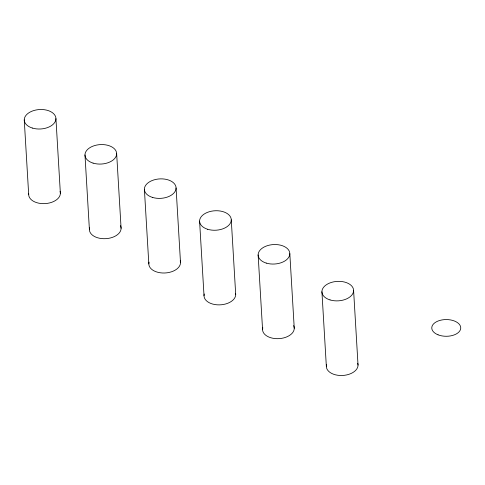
<?xml version="1.0" encoding="UTF-8"?>
<svg xmlns="http://www.w3.org/2000/svg" width="485" height="485" viewBox="0 0 485 485"><rect width="100%" height="100%" fill="white"/><g stroke="black" fill="none" stroke-linecap="round" stroke-linejoin="round"><path stroke-width="0.73" d="M353.601 290.479L358.033 365.096M321.919 291.758L326.35 366.381M289.818 253.655L294.25 328.272M258.135 254.934L262.567 329.558M231.272 219.85L235.704 294.474M199.59 221.136L204.021 295.753M176.079 187.986L180.505 262.603M144.391 189.265L148.822 263.888M116.661 153.678L121.092 228.302M84.978 154.964L89.404 229.581M55.933 118.619L60.364 193.242M24.25 119.904L28.682 194.521M60.067 191.429A15.859 9.742 -3.4 0 1 45.432 203.585A15.859 9.742 -3.4 0 1 28.73 193.697M120.444 225.622A15.859 9.742 -3.4 0 1 106.136 238.644A15.859 9.742 -3.4 0 1 89.646 227.823M180.208 260.791A15.859 9.742 -3.4 0 1 164.815 272.994A15.859 9.742 -3.4 0 1 149.065 262.124M235.619 293.516A15.859 9.742 -3.4 0 1 219.299 304.877A15.859 9.742 -3.4 0 1 204.258 293.995M293.601 325.593A15.859 9.742 -3.4 0 1 279.293 338.621A15.859 9.742 -3.4 0 1 262.809 327.793M357.736 363.283A15.859 9.742 -3.4 0 1 342.343 375.487A15.859 9.742 -3.4 0 1 326.587 364.617M32.362 128.058A15.859 9.742 -3.4 0 0 55.933 118.54A15.859 9.742 -3.4 0 0 31.98 111.186A15.859 9.742 -3.4 0 0 32.362 128.058M93.09 163.118A15.859 9.742 -3.4 0 0 116.655 153.6A15.859 9.742 -3.4 0 0 92.708 146.246A15.859 9.742 -3.4 0 0 93.09 163.118M152.508 197.425A15.859 9.742 -3.4 0 0 176.073 187.907A15.859 9.742 -3.4 0 0 152.12 180.547A15.859 9.742 -3.4 0 0 152.508 197.425M207.701 229.29A15.859 9.742 -3.4 0 0 231.272 219.772A15.859 9.742 -3.4 0 0 207.319 212.418A15.859 9.742 -3.4 0 0 207.701 229.29M266.247 263.094A15.859 9.742 -3.4 0 0 289.818 253.576A15.859 9.742 -3.4 0 0 265.865 246.216A15.859 9.742 -3.4 0 0 266.247 263.094M330.03 299.918A15.859 9.742 -3.4 0 0 353.601 290.4A15.859 9.742 -3.4 0 0 329.648 283.04A15.859 9.742 -3.4 0 0 330.03 299.918M438.046 334.808A14.483 8.36 0 0 0 460.701 328.587A14.483 8.36 0 0 0 440.047 320.367A14.483 8.36 0 0 0 438.046 334.808"/></g></svg>
